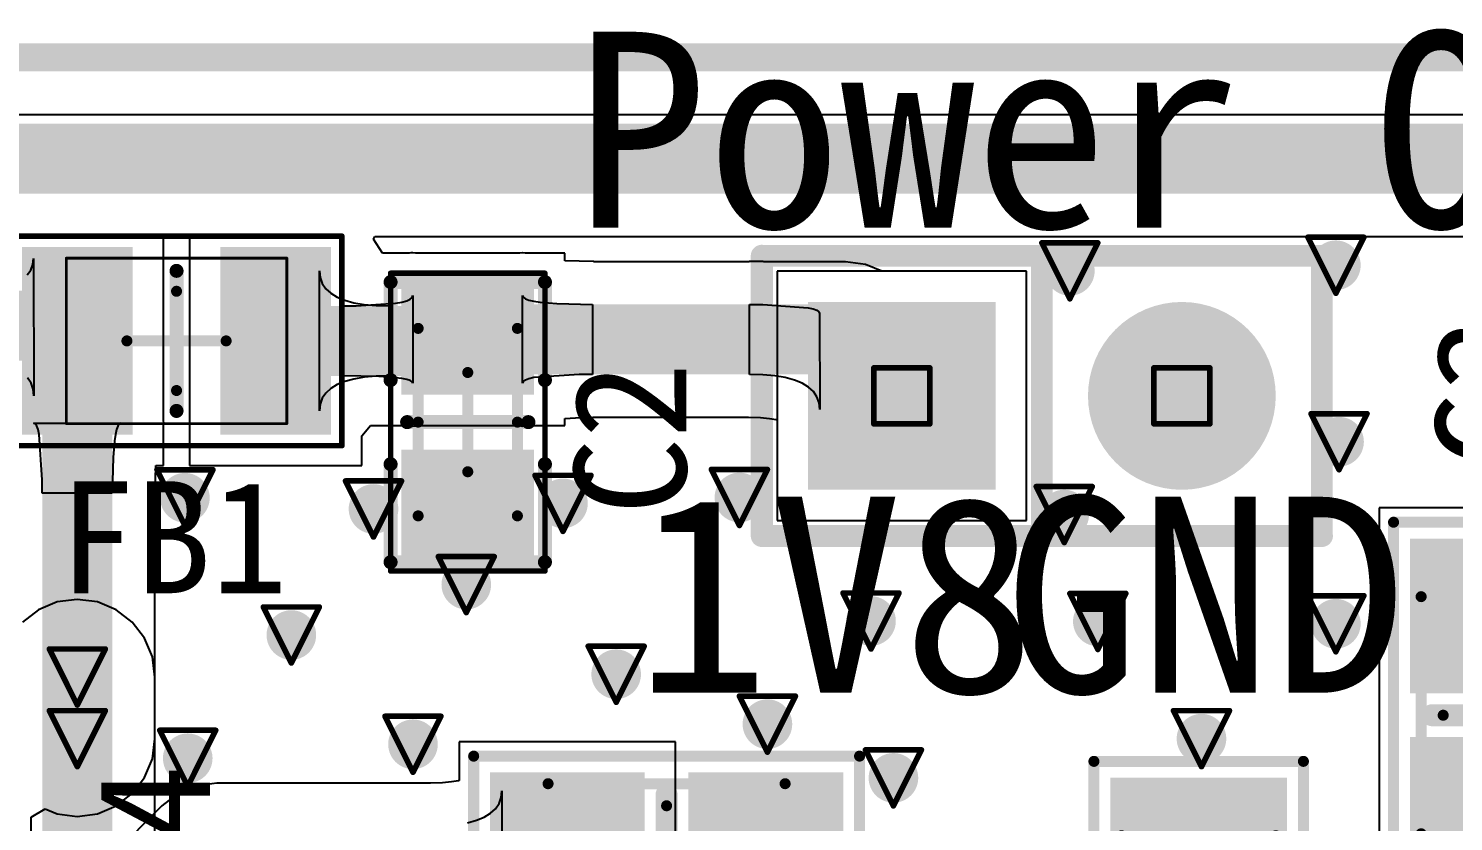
# Model space of a CAD drawing. Extents: x 75 to 173, y 40 to 188.
# Drawn here: x 120.19 to 133.12, y 170.61 to 177.8 of the extents above; entities that cross this region are included whole.
import ezdxf

# ---------------------------------------------------------------- set-up
doc = ezdxf.new("R2010")
doc.units = 0
doc.header["$MEASUREMENT"] = 0
doc.layers.get('0').update_dxf_attribs({"linetype": 'CONTINUOUS'})
for name, color, linetype in [('BottomLayer', 5, 'CONTINUOUS'), ('BOTTOMSOLDER', 6, 'CONTINUOUS'), ('DRILLDRAWING', 1, 'CONTINUOUS'), ('KEEPOUTLAYER', 6, 'CONTINUOUS'), ('MECHANICAL13', 56, 'CONTINUOUS'), ('MECHANICAL15', 56, 'CONTINUOUS'), ('MULTILAYER', 9, 'CONTINUOUS'), ('TopLayer', 1, 'CONTINUOUS'), ('TOPOVERLAY', 2, 'CONTINUOUS'), ('TOPPASTE', 8, 'CONTINUOUS'), ('TOPSOLDER', 216, 'CONTINUOUS'), ('ViaHoleLayer', 16, 'CONTINUOUS')]:
    doc.layers.add(name, color=color, linetype=linetype)

# ---------------------------------------------------------------- blocks, each defined once
blk = doc.blocks.new('C0805_31')
at = {"layer": 'MECHANICAL13', "const_width": 0.1}
for points in [[(-1.074999, 0.700004), (1.075002, 0.700004)], [(-1.074999, 0.700004), (-1.074999, -0.699996)], [(1.075002, 0.700004), (1.075002, -0.699996)], [(-1.074999, -0.699996), (1.075002, -0.699996)]]:
    blk.add_lwpolyline(points, dxfattribs=at)
at = {"layer": 'MECHANICAL13', "const_width": 0.05}
for points in [[(-1.099998, 0.700004, 1), (-1.05, 0.700004, 1)], [(-1.099998, 0.700004, 1), (-1.05, 0.700004, 1)], [(1.050003, 0.700004, 1), (1.1, 0.700004, 1)], [(1.050003, 0.700004, 1), (1.1, 0.700004, 1)], [(-1.099998, -0.699996, 1), (-1.05, -0.699996, 1)], [(-1.099998, -0.699996, 1), (-1.05, -0.699996, 1)], [(1.050003, -0.699996, 1), (1.1, -0.699996, 1)], [(1.050003, -0.699996, 1), (1.1, -0.699996, 1)]]:
    blk.add_lwpolyline(points, format="xyb", close=True, dxfattribs=at)
at = {"layer": 'MECHANICAL15', "const_width": 0.1}
for points in [[(-1.749999, 0.950003), (1.750002, 0.950003)], [(-1.749999, 0.950003), (-1.749999, -0.949996)], [(1.750002, 0.950003), (1.750002, -0.949996)], [(0.000003, 0.500004), (0.000003, -0.499996)], [(-0.499999, 0.000003), (0.500002, 0.000003)], [(-1.749999, -0.949996), (1.750002, -0.949996)]]:
    blk.add_lwpolyline(points, dxfattribs=at)
at = {"layer": 'MECHANICAL15', "const_width": 0.05}
for points in [[(-1.774998, 0.950003, 1), (-1.725, 0.950003, 1)], [(-1.774998, 0.950003, 1), (-1.725, 0.950003, 1)], [(1.725003, 0.950003, 1), (1.775, 0.950003, 1)], [(1.725003, 0.950003, 1), (1.775, 0.950003, 1)], [(-0.024996, 0.500004, 1), (0.025001, 0.500004, 1)], [(-0.524998, 0.000003, 1), (-0.475, 0.000003, 1)], [(0.475003, 0.000003, 1), (0.525, 0.000003, 1)], [(-0.024996, -0.499996, 1), (0.025001, -0.499996, 1)], [(-1.774998, -0.949996, 1), (-1.725, -0.949996, 1)], [(-1.774998, -0.949996, 1), (-1.725, -0.949996, 1)], [(1.725003, -0.949996, 1), (1.775, -0.949996, 1)], [(1.725003, -0.949996, 1), (1.775, -0.949996, 1)]]:
    blk.add_lwpolyline(points, format="xyb", close=True, dxfattribs=at)
at = {"layer": 'TOPOVERLAY', "const_width": 0.2}
blk.add_lwpolyline([(0, 0.599999), (0, -0.599999)], dxfattribs=at)
at = {"layer": 'TOPOVERLAY', "const_width": 0.1}
for points in [[(-0.05, 0.599999, 1), (0.05, 0.599999, 1)], [(-0.05, -0.599999, 1), (0.05, -0.599999, 1)]]:
    blk.add_lwpolyline(points, format="xyb", close=True, dxfattribs=at)
at = {"layer": 'TOPPASTE'}
for points in [[(-0.299999, -0.699996), (-0.299999, 0.700001), (-1.499997, -0.699996), (-1.499997, 0.700001)], [(1.5, -0.699996), (1.5, 0.700001), (0.300002, -0.699996), (0.300002, 0.700001)]]:
    blk.add_solid(points, dxfattribs=at)
at = {"layer": 'TOPSOLDER'}
for points in [[(-0.198399, -0.801596), (-0.198399, 0.801601), (-1.601597, -0.801596), (-1.601597, 0.801601)], [(1.6016, -0.801596), (1.6016, 0.801601), (0.198402, -0.801596), (0.198402, 0.801601)]]:
    blk.add_solid(points, dxfattribs=at)
blk = doc.blocks.new('C0805_33')
at = {"layer": 'MECHANICAL13', "const_width": 0.1}
for points in [[(-1.074999, 0.700004), (1.075002, 0.700004)], [(-1.074999, 0.700004), (-1.074999, -0.699996)], [(1.075002, 0.700004), (1.075002, -0.699996)], [(-1.074999, -0.699996), (1.075002, -0.699996)]]:
    blk.add_lwpolyline(points, dxfattribs=at)
at = {"layer": 'MECHANICAL13', "const_width": 0.05}
for points in [[(-1.099998, 0.700004, 1), (-1.05, 0.700004, 1)], [(-1.099998, 0.700004, 1), (-1.05, 0.700004, 1)], [(1.050003, 0.700004, 1), (1.1, 0.700004, 1)], [(1.050003, 0.700004, 1), (1.1, 0.700004, 1)], [(-1.099998, -0.699996, 1), (-1.05, -0.699996, 1)], [(-1.099998, -0.699996, 1), (-1.05, -0.699996, 1)], [(1.050003, -0.699996, 1), (1.1, -0.699996, 1)], [(1.050003, -0.699996, 1), (1.1, -0.699996, 1)]]:
    blk.add_lwpolyline(points, format="xyb", close=True, dxfattribs=at)
at = {"layer": 'MECHANICAL15', "const_width": 0.1}
for points in [[(-1.749999, 0.950003), (1.750002, 0.950003)], [(-1.749999, 0.950003), (-1.749999, -0.949996)], [(1.750002, 0.950003), (1.750002, -0.949996)], [(0.000003, 0.500004), (0.000003, -0.499996)], [(-0.499999, 0.000003), (0.500002, 0.000003)], [(-1.749999, -0.949996), (1.750002, -0.949996)]]:
    blk.add_lwpolyline(points, dxfattribs=at)
at = {"layer": 'MECHANICAL15', "const_width": 0.05}
for points in [[(-1.774998, 0.950003, 1), (-1.725, 0.950003, 1)], [(-1.774998, 0.950003, 1), (-1.725, 0.950003, 1)], [(1.725003, 0.950003, 1), (1.775, 0.950003, 1)], [(1.725003, 0.950003, 1), (1.775, 0.950003, 1)], [(-0.024996, 0.500004, 1), (0.025001, 0.500004, 1)], [(-0.524998, 0.000003, 1), (-0.475, 0.000003, 1)], [(0.475003, 0.000003, 1), (0.525, 0.000003, 1)], [(-0.024996, -0.499996, 1), (0.025001, -0.499996, 1)], [(-1.774998, -0.949996, 1), (-1.725, -0.949996, 1)], [(-1.774998, -0.949996, 1), (-1.725, -0.949996, 1)], [(1.725003, -0.949996, 1), (1.775, -0.949996, 1)], [(1.725003, -0.949996, 1), (1.775, -0.949996, 1)]]:
    blk.add_lwpolyline(points, format="xyb", close=True, dxfattribs=at)
at = {"layer": 'TOPOVERLAY', "const_width": 0.2}
blk.add_lwpolyline([(0, 0.599999), (0, -0.599999)], dxfattribs=at)
at = {"layer": 'TOPOVERLAY', "const_width": 0.1}
for points in [[(-0.05, 0.599999, 1), (0.05, 0.599999, 1)], [(-0.05, -0.599999, 1), (0.05, -0.599999, 1)]]:
    blk.add_lwpolyline(points, format="xyb", close=True, dxfattribs=at)
at = {"layer": 'TOPPASTE'}
for points in [[(-0.299999, -0.699996), (-0.299999, 0.700001), (-1.499997, -0.699996), (-1.499997, 0.700001)], [(1.5, -0.699996), (1.5, 0.700001), (0.300002, -0.699996), (0.300002, 0.700001)]]:
    blk.add_solid(points, dxfattribs=at)
at = {"layer": 'TOPSOLDER'}
for points in [[(-0.198399, -0.801596), (-0.198399, 0.801601), (-1.601597, -0.801596), (-1.601597, 0.801601)], [(1.6016, -0.801596), (1.6016, 0.801601), (0.198402, -0.801596), (0.198402, 0.801601)]]:
    blk.add_solid(points, dxfattribs=at)
blk = doc.blocks.new('PIN_HDR1X2_2_54___83')
at = {"layer": 'BOTTOMSOLDER', "const_width": 0.851598}
blk.add_lwpolyline([(0.844199, 0, 1), (1.695801, 0, 1)], format="xyb", close=True, dxfattribs=at)
at = {"layer": 'BOTTOMSOLDER'}
blk.add_solid([(-2.121598, -0.851598), (-0.418401, -0.851598), (-2.121598, 0.851598), (-0.418401, 0.851598)], dxfattribs=at)
at = {"layer": 'DRILLDRAWING', "const_width": 0.449999}
for points in [[(-1.495001, 0, 1), (-1.044999, 0, 1)], [(1.044999, 0, 1), (1.495001, 0, 1)]]:
    blk.add_lwpolyline(points, format="xyb", close=True, dxfattribs=at)
at = {"layer": 'MULTILAYER', "const_width": 0.749999}
blk.add_lwpolyline([(0.894999, 0, 1), (1.645001, 0, 1)], format="xyb", close=True, dxfattribs=at)
at = {"layer": 'MULTILAYER'}
blk.add_solid([(-2.019998, -0.749999), (-0.520002, -0.749999), (-2.019998, 0.749999), (-0.520002, 0.749999)], dxfattribs=at)
at = {"layer": 'TOPOVERLAY'}
for points, const_width in [([(-2.54, -1.27), (-2.54, 1.27)], 0.2), ([(-2.54, 1.27), (2.54, 1.27)], 0.19558), ([(0, -1.27), (0, 1.27)], 0.19558), ([(2.54, -1.27), (2.54, 1.27)], 0.19558), ([(-2.54, -1.27), (2.54, -1.27)], 0.2)]:
    blk.add_lwpolyline(points, dxfattribs=dict(at, const_width=const_width))
for points, const_width in [([(-2.59, 1.27, 1), (-2.49, 1.27, 1)], 0.1), ([(-2.588895, 1.27, 1), (-2.491105, 1.27, 1)], 0.09779), ([(-0.048895, 1.27, 1), (0.048895, 1.27, 1)], 0.09779), ([(2.491105, 1.27, 1), (2.588895, 1.27, 1)], 0.09779), ([(2.491105, 1.27, 1), (2.588895, 1.27, 1)], 0.09779), ([(-2.59, -1.27, 1), (-2.49, -1.27, 1)], 0.1), ([(-2.59, -1.27, 1), (-2.49, -1.27, 1)], 0.1), ([(-0.048895, -1.27, 1), (0.048895, -1.27, 1)], 0.09779), ([(2.49, -1.27, 1), (2.59, -1.27, 1)], 0.1), ([(2.491105, -1.27, 1), (2.588895, -1.27, 1)], 0.09779)]:
    blk.add_lwpolyline(points, format="xyb", close=True, dxfattribs=dict(at, const_width=const_width))
at = {"layer": 'TOPSOLDER', "const_width": 0.851598}
blk.add_lwpolyline([(0.844199, 0, 1), (1.695801, 0, 1)], format="xyb", close=True, dxfattribs=at)
at = {"layer": 'TOPSOLDER'}
blk.add_solid([(-2.121598, -0.851598), (-0.418401, -0.851598), (-2.121598, 0.851598), (-0.418401, 0.851598)], dxfattribs=at)
blk = doc.blocks.new('FB_85')
at = {"layer": 'MECHANICAL13', "const_width": 0.0254}
for points in [[(-0.999785, -0.749889), (-0.999785, 0.750133)], [(-0.999785, 0.750133), (1.000191, 0.750133)], [(1.000191, -0.749889), (1.000191, 0.750133)], [(-0.999785, -0.749889), (1.000191, -0.749889)]]:
    blk.add_lwpolyline(points, dxfattribs=at)
at = {"layer": 'MECHANICAL13', "const_width": 0.0127}
for points in [[(-1.006135, 0.750133, 1), (-0.993435, 0.750133, 1)], [(-1.006135, 0.750133, 1), (-0.993435, 0.750133, 1)], [(0.993841, 0.750133, 1), (1.006541, 0.750133, 1)], [(0.993841, 0.750133, 1), (1.006541, 0.750133, 1)], [(-1.006135, -0.749889, 1), (-0.993435, -0.749889, 1)], [(-1.006135, -0.749889, 1), (-0.993435, -0.749889, 1)], [(0.993841, -0.749889, 1), (1.006541, -0.749889, 1)], [(0.993841, -0.749889, 1), (1.006541, -0.749889, 1)]]:
    blk.add_lwpolyline(points, format="xyb", close=True, dxfattribs=at)
at = {"layer": 'MECHANICAL15'}
for points, const_width in [([(-1.5, -0.950001), (-1.5, 0.950001)], 0.05), ([(-1.5, 0.950001), (1.5, 0.950001)], 0.05), ([(1.5, -0.950001), (1.5, 0.950001)], 0.05), ([(0, -0.450002), (0, 0.449999)], 0.1), ([(-0.450002, 0), (0.449999, 0)], 0.1), ([(-1.5, -0.950001), (1.5, -0.950001)], 0.05)]:
    blk.add_lwpolyline(points, dxfattribs=dict(at, const_width=const_width))
for points, const_width in [([(-1.512499, 0.950001, 1), (-1.4875, 0.950001, 1)], 0.024999), ([(-1.512499, 0.950001, 1), (-1.4875, 0.950001, 1)], 0.024999), ([(1.4875, 0.950001, 1), (1.512499, 0.950001, 1)], 0.024999), ([(1.4875, 0.950001, 1), (1.512499, 0.950001, 1)], 0.024999), ([(-0.024999, 0.449999, 1), (0.024999, 0.449999, 1)], 0.05), ([(-0.475, 0, 1), (-0.425003, 0, 1)], 0.05), ([(0.425, 0, 1), (0.474998, 0, 1)], 0.05), ([(-0.024999, -0.450002, 1), (0.024999, -0.450002, 1)], 0.05), ([(-1.512499, -0.950001, 1), (-1.4875, -0.950001, 1)], 0.024999), ([(-1.512499, -0.950001, 1), (-1.4875, -0.950001, 1)], 0.024999), ([(1.4875, -0.950001, 1), (1.512499, -0.950001, 1)], 0.024999), ([(1.4875, -0.950001, 1), (1.512499, -0.950001, 1)], 0.024999)]:
    blk.add_lwpolyline(points, format="xyb", close=True, dxfattribs=dict(at, const_width=const_width))
at = {"layer": 'TOPOVERLAY', "const_width": 0.127}
blk.add_lwpolyline([(0, -0.635), (0, 0.635)], dxfattribs=at)
at = {"layer": 'TOPOVERLAY', "const_width": 0.0635}
for points in [[(-0.03175, 0.635, 1), (0.03175, 0.635, 1)], [(-0.03175, -0.635, 1), (0.03175, -0.635, 1)]]:
    blk.add_lwpolyline(points, format="xyb", close=True, dxfattribs=at)
at = {"layer": 'TOPPASTE'}
for points in [[(-0.500002, -0.749999), (-0.500002, 0.749999), (-1.3, -0.749999), (-1.3, 0.749999)], [(1.3, -0.749999), (1.3, 0.749999), (0.500002, -0.749999), (0.500002, 0.749999)]]:
    blk.add_solid(points, dxfattribs=at)
at = {"layer": 'TOPSOLDER'}
for points in [[(-0.398402, -0.851598), (-0.398402, 0.851598), (-1.4016, -0.851598), (-1.4016, 0.851598)], [(1.4016, -0.851598), (1.4016, 0.851598), (0.398402, -0.851598), (0.398402, 0.851598)]]:
    blk.add_solid(points, dxfattribs=at)
blk = doc.blocks.new('C0805_113')
at = {"layer": 'MECHANICAL13', "const_width": 0.1}
for points in [[(-1.074999, 0.700004), (1.075002, 0.700004)], [(-1.074999, -0.699996), (-1.074999, 0.700004)], [(1.075002, -0.699996), (1.075002, 0.700004)], [(-1.074999, -0.699996), (1.075002, -0.699996)]]:
    blk.add_lwpolyline(points, dxfattribs=at)
at = {"layer": 'MECHANICAL13', "const_width": 0.05}
for points in [[(-1.099998, 0.700004, 1), (-1.05, 0.700004, 1)], [(-1.099998, 0.700004, 1), (-1.05, 0.700004, 1)], [(1.050003, 0.700004, 1), (1.1, 0.700004, 1)], [(1.050003, 0.700004, 1), (1.1, 0.700004, 1)], [(-1.099998, -0.699996, 1), (-1.05, -0.699996, 1)], [(-1.099998, -0.699996, 1), (-1.05, -0.699996, 1)], [(1.050003, -0.699996, 1), (1.1, -0.699996, 1)], [(1.050003, -0.699996, 1), (1.1, -0.699996, 1)]]:
    blk.add_lwpolyline(points, format="xyb", close=True, dxfattribs=at)
at = {"layer": 'MECHANICAL15', "const_width": 0.1}
for points in [[(-1.749999, 0.950003), (1.750002, 0.950003)], [(-1.749999, -0.949996), (-1.749999, 0.950003)], [(1.750002, -0.949996), (1.750002, 0.950003)], [(0.000003, -0.499996), (0.000003, 0.500004)], [(-0.499999, 0.000003), (0.500002, 0.000003)], [(-1.749999, -0.949996), (1.750002, -0.949996)]]:
    blk.add_lwpolyline(points, dxfattribs=at)
at = {"layer": 'MECHANICAL15', "const_width": 0.05}
for points in [[(-1.774998, 0.950003, 1), (-1.725, 0.950003, 1)], [(-1.774998, 0.950003, 1), (-1.725, 0.950003, 1)], [(1.725003, 0.950003, 1), (1.775, 0.950003, 1)], [(1.725003, 0.950003, 1), (1.775, 0.950003, 1)], [(-0.024996, 0.500004, 1), (0.025001, 0.500004, 1)], [(-0.524998, 0.000003, 1), (-0.475, 0.000003, 1)], [(0.475003, 0.000003, 1), (0.525, 0.000003, 1)], [(-0.024996, -0.499996, 1), (0.025001, -0.499996, 1)], [(-1.774998, -0.949996, 1), (-1.725, -0.949996, 1)], [(-1.774998, -0.949996, 1), (-1.725, -0.949996, 1)], [(1.725003, -0.949996, 1), (1.775, -0.949996, 1)], [(1.725003, -0.949996, 1), (1.775, -0.949996, 1)]]:
    blk.add_lwpolyline(points, format="xyb", close=True, dxfattribs=at)
at = {"layer": 'TOPOVERLAY', "const_width": 0.2}
blk.add_lwpolyline([(0, -0.599999), (0, 0.599999)], dxfattribs=at)
at = {"layer": 'TOPOVERLAY', "const_width": 0.1}
for points in [[(-0.05, 0.599999, 1), (0.05, 0.599999, 1)], [(-0.05, -0.599999, 1), (0.05, -0.599999, 1)]]:
    blk.add_lwpolyline(points, format="xyb", close=True, dxfattribs=at)
at = {"layer": 'TOPPASTE'}
for points in [[(-0.299999, -0.699996), (-0.299999, 0.700001), (-1.499997, -0.699996), (-1.499997, 0.700001)], [(1.5, -0.699996), (1.5, 0.700001), (0.300002, -0.699996), (0.300002, 0.700001)]]:
    blk.add_solid(points, dxfattribs=at)
at = {"layer": 'TOPSOLDER'}
for points in [[(-0.198399, -0.801596), (-0.198399, 0.801601), (-1.601597, -0.801596), (-1.601597, 0.801601)], [(1.6016, -0.801596), (1.6016, 0.801601), (0.198402, -0.801596), (0.198402, 0.801601)]]:
    blk.add_solid(points, dxfattribs=at)
blk = doc.blocks.new('C0603_121')
at = {"layer": 'MECHANICAL13', "const_width": 0.1}
for points in [[(-0.850001, -0.450002), (-0.850001, 0.449999)], [(0.849998, 0.449999), (-0.850001, 0.449999)], [(0.849998, -0.450002), (0.849998, 0.449999)], [(0.849998, -0.450002), (-0.850001, -0.450002)]]:
    blk.add_lwpolyline(points, dxfattribs=at)
at = {"layer": 'MECHANICAL13', "const_width": 0.05}
for points in [[(-0.875, 0.449999, 1), (-0.825002, 0.449999, 1)], [(-0.875, 0.449999, 1), (-0.825002, 0.449999, 1)], [(0.825, 0.449999, 1), (0.874997, 0.449999, 1)], [(0.825, 0.449999, 1), (0.874997, 0.449999, 1)], [(-0.875, -0.450002, 1), (-0.825002, -0.450002, 1)], [(-0.875, -0.450002, 1), (-0.825002, -0.450002, 1)], [(0.825, -0.450002, 1), (0.874997, -0.450002, 1)], [(0.825, -0.450002, 1), (0.874997, -0.450002, 1)]]:
    blk.add_lwpolyline(points, format="xyb", close=True, dxfattribs=at)
at = {"layer": 'MECHANICAL15'}
for points, const_width in [([(1.35, 0.700001), (-1.35, 0.700001)], 0.05), ([(-1.35, -0.700001), (-1.35, 0.700001)], 0.05), ([(1.35, -0.700001), (1.35, 0.700001)], 0.05), ([(0, -0.450002), (0, 0.449999)], 0.1), ([(0.449999, 0), (-0.450002, 0)], 0.1), ([(1.35, -0.700001), (-1.35, -0.700001)], 0.05)]:
    blk.add_lwpolyline(points, dxfattribs=dict(at, const_width=const_width))
for points, const_width in [([(-1.362499, 0.700001, 1), (-1.3375, 0.700001, 1)], 0.024999), ([(-1.362499, 0.700001, 1), (-1.3375, 0.700001, 1)], 0.024999), ([(1.3375, 0.700001, 1), (1.362499, 0.700001, 1)], 0.024999), ([(1.3375, 0.700001, 1), (1.362499, 0.700001, 1)], 0.024999), ([(-0.024999, 0.449999, 1), (0.024999, 0.449999, 1)], 0.05), ([(-0.475, 0, 1), (-0.425003, 0, 1)], 0.05), ([(0.425, 0, 1), (0.474998, 0, 1)], 0.05), ([(-0.024999, -0.450002, 1), (0.024999, -0.450002, 1)], 0.05), ([(-1.362499, -0.700001, 1), (-1.3375, -0.700001, 1)], 0.024999), ([(-1.362499, -0.700001, 1), (-1.3375, -0.700001, 1)], 0.024999), ([(1.3375, -0.700001, 1), (1.362499, -0.700001, 1)], 0.024999), ([(1.3375, -0.700001, 1), (1.362499, -0.700001, 1)], 0.024999)]:
    blk.add_lwpolyline(points, format="xyb", close=True, dxfattribs=dict(at, const_width=const_width))
at = {"layer": 'TOPOVERLAY', "const_width": 0.127}
for points in [[(-1.27, -0.700001), (-1.27, 0.700001)], [(-0.381, 0.700001), (-1.27, 0.700001)], [(1.27, 0.700001), (0.381, 0.700001)], [(1.27, -0.700001), (1.27, 0.700001)], [(0, -0.549999), (0, 0.549999)], [(-0.381, -0.700001), (-1.27, -0.700001)], [(1.27, -0.700001), (0.381, -0.700001)]]:
    blk.add_lwpolyline(points, dxfattribs=at)
at = {"layer": 'TOPOVERLAY', "const_width": 0.0635}
for points in [[(-1.30175, 0.700001, 1), (-1.23825, 0.700001, 1)], [(-1.30175, 0.700001, 1), (-1.23825, 0.700001, 1)], [(-0.41275, 0.700001, 1), (-0.34925, 0.700001, 1)], [(0.34925, 0.700001, 1), (0.41275, 0.700001, 1)], [(1.23825, 0.700001, 1), (1.30175, 0.700001, 1)], [(1.23825, 0.700001, 1), (1.30175, 0.700001, 1)], [(-0.03175, 0.549999, 1), (0.03175, 0.549999, 1)], [(-0.03175, -0.549999, 1), (0.03175, -0.549999, 1)], [(-1.30175, -0.700001, 1), (-1.23825, -0.700001, 1)], [(-1.30175, -0.700001, 1), (-1.23825, -0.700001, 1)], [(-0.41275, -0.700001, 1), (-0.34925, -0.700001, 1)], [(0.34925, -0.700001, 1), (0.41275, -0.700001, 1)], [(1.23825, -0.700001, 1), (1.30175, -0.700001, 1)], [(1.23825, -0.700001, 1), (1.30175, -0.700001, 1)]]:
    blk.add_lwpolyline(points, format="xyb", close=True, dxfattribs=at)
at = {"layer": 'TOPPASTE'}
for points in [[(-0.350002, -0.499999), (-0.350002, 0.499999), (-1.15, -0.499999), (-1.15, 0.499999)], [(1.149998, -0.499999), (1.149998, 0.499999), (0.349999, -0.499999), (0.349999, 0.499999)]]:
    blk.add_solid(points, dxfattribs=at)
at = {"layer": 'TOPSOLDER'}
for points in [[(-0.248402, -0.601599), (-0.248402, 0.601599), (-1.2516, -0.601599), (-1.2516, 0.601599)], [(1.251598, -0.601599), (1.251598, 0.601599), (0.248399, -0.601599), (0.248399, 0.601599)]]:
    blk.add_solid(points, dxfattribs=at)

msp = doc.modelspace()

# ---------------------------------------------------------------- linework, layer by layer
at = {"layer": 'BottomLayer'}
for p, q in [((94.57074, 177.01927), (143.42228, 177.01928)), ((129.24245, 175.59902), (126.98046, 175.59902)), ((126.98046, 175.59902), (126.98046, 173.33702)), ((129.24245, 173.33702), (129.24245, 175.59902)), ((126.98046, 173.33702), (129.24245, 173.33702)), ((120.45051, 172.59914), (120.28059, 172.52876)), ((120.63286, 172.62315), (120.45051, 172.59914)), ((120.8152, 172.59914), (120.63286, 172.62315)), ((120.98512, 172.52876), (120.8152, 172.59914)), ((120.28059, 172.52876), (120.13468, 172.4168)), ((121.13103, 172.4168), (120.98512, 172.52876)), ((121.24299, 172.27088), (121.13103, 172.4168)), ((121.31338, 172.10097), (121.24299, 172.27088)), ((121.33738, 171.91862), (121.31338, 172.10097)), ((121.33738, 171.35982), (121.33738, 171.91862)), ((121.33738, 157.0567), (121.33738, 171.35982))]:
    msp.add_line(p, q, dxfattribs=at)
for points, const_width in [([(129.52296, 175.60162, 1), (129.74795, 175.60162, 1)], 0.225), ([(131.93596, 175.65242, 1), (132.16095, 175.65242, 1)], 0.225), ([(131.9648, 174.05222, 1), (132.1898, 174.05222, 1)], 0.225), ([(121.49656, 173.54422, 1), (121.72155, 173.54422, 1)], 0.225), ([(124.92556, 173.49342, 1), (125.15055, 173.49342, 1)], 0.225), ([(126.52576, 173.54695, 1), (126.75075, 173.54695, 1)], 0.225), ([(123.207, 173.44262, 1), (123.43199, 173.44262, 1)], 0.225), ([(129.47216, 173.39182, 1), (129.69715, 173.39182, 1)], 0.225), ([(124.04856, 172.75682, 1), (124.27355, 172.75682, 1)], 0.225), ([(127.71956, 172.42662, 1), (127.94455, 172.42662, 1)], 0.225), ([(129.77696, 172.42262, 1), (130.00195, 172.42262, 1)], 0.225), ([(131.93596, 172.40176, 1), (132.16095, 172.40176, 1)], 0.225), ([(122.46176, 172.29962, 1), (122.68675, 172.29962, 1)], 0.225), ([(120.47411, 171.91862, 1), (120.79161, 171.91862, 1)], 0.3175), ([(125.40816, 171.94402, 1), (125.63315, 171.94402, 1)], 0.225), ([(120.52036, 171.91862, 1), (120.74535, 171.91862, 1)], 0.225), ([(120.47411, 171.35982, 1), (120.79161, 171.35982, 1)], 0.3175), ([(120.47411, 171.35982, 1), (120.79161, 171.35982, 1)], 0.3175), ([(126.77976, 171.49142, 1), (127.00475, 171.49142, 1)], 0.225), ([(120.52036, 171.35982, 1), (120.74535, 171.35982, 1)], 0.225), ([(123.56501, 171.30902, 1), (123.79, 171.30902, 1)], 0.225), ([(130.71676, 171.35982, 1), (130.94175, 171.35982, 1)], 0.225), ([(121.52196, 171.18202, 1), (121.74695, 171.18202, 1)], 0.225), ([(127.92276, 171.00422, 1), (128.14775, 171.00422, 1)], 0.225)]:
    msp.add_lwpolyline(points, format="xyb", close=True, dxfattribs=dict(at, const_width=const_width))
at = {"layer": 'BottomLayer', "const_width": 0.635}
for points in [[(120.63286, 171.35982), (120.63286, 171.91862)], [(120.63286, 157.0567), (120.63286, 171.35982)]]:
    msp.add_lwpolyline(points, dxfattribs=at)
at = {"layer": 'DRILLDRAWING', "const_width": 0.0508}
for points in [[(131.79446, 175.90642), (132.30246, 175.90642)], [(131.79446, 175.90642), (132.04846, 175.39842)], [(132.04846, 175.39842), (132.30246, 175.90642)], [(129.38146, 175.85562), (129.88946, 175.85562)], [(129.38146, 175.85562), (129.63546, 175.34762)], [(129.63546, 175.34762), (129.88946, 175.85562)], [(127.85746, 174.72202), (128.36546, 174.72202)], [(127.85746, 174.21402), (127.85746, 174.72202)], [(128.36546, 174.21402), (128.36546, 174.72202)], [(130.39746, 174.72202), (130.90546, 174.72202)], [(130.39746, 174.21402), (130.39746, 174.72202)], [(130.90546, 174.21402), (130.90546, 174.72202)], [(127.85746, 174.21402), (128.36546, 174.21402)], [(130.39746, 174.21402), (130.90546, 174.21402)], [(131.8233, 174.30622), (132.3313, 174.30622)], [(131.8233, 174.30622), (132.0773, 173.79822)], [(132.0773, 173.79822), (132.3313, 174.30622)], [(121.35506, 173.79822), (121.86306, 173.79822)], [(121.35506, 173.79822), (121.60906, 173.29022)], [(121.60906, 173.29022), (121.86306, 173.79822)], [(123.06549, 173.69662), (123.57349, 173.69662)], [(123.06549, 173.69662), (123.31949, 173.18862)], [(123.31949, 173.18862), (123.57349, 173.69662)], [(124.78406, 173.74742), (125.29206, 173.74742)], [(124.78406, 173.74742), (125.03806, 173.23942)], [(125.03806, 173.23942), (125.29206, 173.74742)], [(126.38426, 173.80095), (126.89226, 173.80095)], [(126.38426, 173.80095), (126.63826, 173.29295)], [(126.63826, 173.29295), (126.89226, 173.80095)], [(129.33066, 173.64582), (129.83866, 173.64582)], [(129.33066, 173.64582), (129.58466, 173.13782)], [(129.58466, 173.13782), (129.83866, 173.64582)], [(123.90705, 173.01082), (124.41505, 173.01082)], [(123.90705, 173.01082), (124.16105, 172.50282)], [(124.16105, 172.50282), (124.41505, 173.01082)], [(127.57806, 172.68062), (128.08606, 172.68062)], [(127.57806, 172.68062), (127.83206, 172.17262)], [(127.83206, 172.17262), (128.08606, 172.68062)], [(129.63546, 172.67662), (130.14346, 172.67662)], [(129.63546, 172.67662), (129.88946, 172.16862)], [(129.88946, 172.16862), (130.14346, 172.67662)], [(131.79446, 172.65576), (132.30246, 172.65576)], [(131.79446, 172.65576), (132.04846, 172.14776)], [(132.04846, 172.14776), (132.30246, 172.65576)], [(122.32026, 172.55362), (122.82826, 172.55362)], [(122.32026, 172.55362), (122.57426, 172.04562)], [(122.57426, 172.04562), (122.82826, 172.55362)], [(120.37886, 172.17262), (120.88686, 172.17262)], [(120.37886, 172.17262), (120.63286, 171.66462)], [(120.63286, 171.66462), (120.88686, 172.17262)], [(125.26666, 172.19802), (125.77466, 172.19802)], [(125.26666, 172.19802), (125.52066, 171.69002)], [(125.52066, 171.69002), (125.77466, 172.19802)], [(126.63826, 171.74542), (127.14626, 171.74542)], [(126.63826, 171.74542), (126.89226, 171.23742)], [(126.89226, 171.23742), (127.14626, 171.74542)], [(120.37886, 171.61382), (120.88686, 171.61382)], [(120.37886, 171.61382), (120.63286, 171.10582)], [(120.63286, 171.10582), (120.88686, 171.61382)], [(123.4235, 171.56302), (123.9315, 171.56302)], [(123.4235, 171.56302), (123.6775, 171.05502)], [(123.6775, 171.05502), (123.9315, 171.56302)], [(130.57526, 171.61382), (131.08326, 171.61382)], [(130.57526, 171.61382), (130.82926, 171.10582)], [(130.82926, 171.10582), (131.08326, 171.61382)], [(121.38046, 171.43602), (121.88846, 171.43602)], [(121.38046, 171.43602), (121.63446, 170.92802)], [(121.63446, 170.92802), (121.88846, 171.43602)], [(127.78126, 171.25822), (128.28926, 171.25822)], [(127.78126, 171.25822), (128.03526, 170.75022)], [(128.03526, 170.75022), (128.28926, 171.25822)]]:
    msp.add_lwpolyline(points, dxfattribs=at)
at = {"layer": 'DRILLDRAWING', "const_width": 0.0254}
for points in [[(131.78176, 175.90642, 1), (131.80716, 175.90642, 1)], [(131.78176, 175.90642, 1), (131.80716, 175.90642, 1)], [(132.28976, 175.90642, 1), (132.31516, 175.90642, 1)], [(132.28976, 175.90642, 1), (132.31516, 175.90642, 1)], [(129.36876, 175.85562, 1), (129.39416, 175.85562, 1)], [(129.36876, 175.85562, 1), (129.39416, 175.85562, 1)], [(129.87676, 175.85562, 1), (129.90216, 175.85562, 1)], [(129.87676, 175.85562, 1), (129.90216, 175.85562, 1)], [(132.03576, 175.39842, 1), (132.06116, 175.39842, 1)], [(132.03576, 175.39842, 1), (132.06116, 175.39842, 1)], [(129.62276, 175.34762, 1), (129.64816, 175.34762, 1)], [(129.62276, 175.34762, 1), (129.64816, 175.34762, 1)], [(127.84476, 174.72202, 1), (127.87016, 174.72202, 1)], [(127.84476, 174.72202, 1), (127.87016, 174.72202, 1)], [(128.35276, 174.72202, 1), (128.37816, 174.72202, 1)], [(128.35276, 174.72202, 1), (128.37816, 174.72202, 1)], [(130.38476, 174.72202, 1), (130.41016, 174.72202, 1)], [(130.38476, 174.72202, 1), (130.41016, 174.72202, 1)], [(130.89276, 174.72202, 1), (130.91816, 174.72202, 1)], [(130.89276, 174.72202, 1), (130.91816, 174.72202, 1)], [(127.84476, 174.21402, 1), (127.87016, 174.21402, 1)], [(127.84476, 174.21402, 1), (127.87016, 174.21402, 1)], [(128.35276, 174.21402, 1), (128.37816, 174.21402, 1)], [(128.35276, 174.21402, 1), (128.37816, 174.21402, 1)], [(130.38476, 174.21402, 1), (130.41016, 174.21402, 1)], [(130.38476, 174.21402, 1), (130.41016, 174.21402, 1)], [(130.89276, 174.21402, 1), (130.91816, 174.21402, 1)], [(130.89276, 174.21402, 1), (130.91816, 174.21402, 1)], [(131.8106, 174.30622, 1), (131.836, 174.30622, 1)], [(131.8106, 174.30622, 1), (131.836, 174.30622, 1)], [(132.3186, 174.30622, 1), (132.344, 174.30622, 1)], [(132.3186, 174.30622, 1), (132.344, 174.30622, 1)], [(121.34236, 173.79822, 1), (121.36776, 173.79822, 1)], [(121.34236, 173.79822, 1), (121.36776, 173.79822, 1)], [(121.85036, 173.79822, 1), (121.87576, 173.79822, 1)], [(121.85036, 173.79822, 1), (121.87576, 173.79822, 1)], [(123.05279, 173.69662, 1), (123.07819, 173.69662, 1)], [(123.05279, 173.69662, 1), (123.07819, 173.69662, 1)], [(123.56079, 173.69662, 1), (123.58619, 173.69662, 1)], [(123.56079, 173.69662, 1), (123.58619, 173.69662, 1)], [(124.77136, 173.74742, 1), (124.79676, 173.74742, 1)], [(124.77136, 173.74742, 1), (124.79676, 173.74742, 1)], [(125.27936, 173.74742, 1), (125.30476, 173.74742, 1)], [(125.27936, 173.74742, 1), (125.30476, 173.74742, 1)], [(126.37156, 173.80095, 1), (126.39696, 173.80095, 1)], [(126.37156, 173.80095, 1), (126.39696, 173.80095, 1)], [(126.87956, 173.80095, 1), (126.90496, 173.80095, 1)], [(126.87956, 173.80095, 1), (126.90496, 173.80095, 1)], [(132.0646, 173.79822, 1), (132.09, 173.79822, 1)], [(132.0646, 173.79822, 1), (132.09, 173.79822, 1)], [(129.31796, 173.64582, 1), (129.34336, 173.64582, 1)], [(129.31796, 173.64582, 1), (129.34336, 173.64582, 1)], [(129.82596, 173.64582, 1), (129.85136, 173.64582, 1)], [(129.82596, 173.64582, 1), (129.85136, 173.64582, 1)], [(121.59636, 173.29022, 1), (121.62176, 173.29022, 1)], [(121.59636, 173.29022, 1), (121.62176, 173.29022, 1)], [(123.30679, 173.18862, 1), (123.33219, 173.18862, 1)], [(123.30679, 173.18862, 1), (123.33219, 173.18862, 1)], [(125.02536, 173.23942, 1), (125.05076, 173.23942, 1)], [(125.02536, 173.23942, 1), (125.05076, 173.23942, 1)], [(126.62556, 173.29295, 1), (126.65096, 173.29295, 1)], [(126.62556, 173.29295, 1), (126.65096, 173.29295, 1)], [(129.57196, 173.13782, 1), (129.59736, 173.13782, 1)], [(129.57196, 173.13782, 1), (129.59736, 173.13782, 1)], [(123.89435, 173.01082, 1), (123.91975, 173.01082, 1)], [(123.89435, 173.01082, 1), (123.91975, 173.01082, 1)], [(124.40235, 173.01082, 1), (124.42775, 173.01082, 1)], [(124.40235, 173.01082, 1), (124.42775, 173.01082, 1)], [(127.56536, 172.68062, 1), (127.59076, 172.68062, 1)], [(127.56536, 172.68062, 1), (127.59076, 172.68062, 1)], [(128.07336, 172.68062, 1), (128.09876, 172.68062, 1)], [(128.07336, 172.68062, 1), (128.09876, 172.68062, 1)], [(129.62276, 172.67662, 1), (129.64816, 172.67662, 1)], [(129.62276, 172.67662, 1), (129.64816, 172.67662, 1)], [(130.13076, 172.67662, 1), (130.15616, 172.67662, 1)], [(130.13076, 172.67662, 1), (130.15616, 172.67662, 1)], [(131.78176, 172.65576, 1), (131.80716, 172.65576, 1)], [(131.78176, 172.65576, 1), (131.80716, 172.65576, 1)], [(132.28976, 172.65576, 1), (132.31516, 172.65576, 1)], [(132.28976, 172.65576, 1), (132.31516, 172.65576, 1)], [(122.30756, 172.55362, 1), (122.33296, 172.55362, 1)], [(122.30756, 172.55362, 1), (122.33296, 172.55362, 1)], [(122.81556, 172.55362, 1), (122.84096, 172.55362, 1)], [(122.81556, 172.55362, 1), (122.84096, 172.55362, 1)], [(124.14835, 172.50282, 1), (124.17375, 172.50282, 1)], [(124.14835, 172.50282, 1), (124.17375, 172.50282, 1)], [(120.36616, 172.17262, 1), (120.39156, 172.17262, 1)], [(120.36616, 172.17262, 1), (120.39156, 172.17262, 1)], [(120.87416, 172.17262, 1), (120.89956, 172.17262, 1)], [(120.87416, 172.17262, 1), (120.89956, 172.17262, 1)], [(125.25396, 172.19802, 1), (125.27936, 172.19802, 1)], [(125.25396, 172.19802, 1), (125.27936, 172.19802, 1)], [(125.76196, 172.19802, 1), (125.78736, 172.19802, 1)], [(125.76196, 172.19802, 1), (125.78736, 172.19802, 1)], [(127.81936, 172.17262, 1), (127.84476, 172.17262, 1)], [(127.81936, 172.17262, 1), (127.84476, 172.17262, 1)], [(129.87676, 172.16862, 1), (129.90216, 172.16862, 1)], [(129.87676, 172.16862, 1), (129.90216, 172.16862, 1)], [(132.03576, 172.14776, 1), (132.06116, 172.14776, 1)], [(132.03576, 172.14776, 1), (132.06116, 172.14776, 1)], [(122.56156, 172.04562, 1), (122.58696, 172.04562, 1)], [(122.56156, 172.04562, 1), (122.58696, 172.04562, 1)], [(120.62016, 171.66462, 1), (120.64556, 171.66462, 1)], [(120.62016, 171.66462, 1), (120.64556, 171.66462, 1)], [(125.50796, 171.69002, 1), (125.53336, 171.69002, 1)], [(125.50796, 171.69002, 1), (125.53336, 171.69002, 1)], [(126.62556, 171.74542, 1), (126.65096, 171.74542, 1)], [(126.62556, 171.74542, 1), (126.65096, 171.74542, 1)], [(127.13356, 171.74542, 1), (127.15896, 171.74542, 1)], [(127.13356, 171.74542, 1), (127.15896, 171.74542, 1)], [(120.36616, 171.61382, 1), (120.39156, 171.61382, 1)], [(120.36616, 171.61382, 1), (120.39156, 171.61382, 1)], [(120.87416, 171.61382, 1), (120.89956, 171.61382, 1)], [(120.87416, 171.61382, 1), (120.89956, 171.61382, 1)], [(123.4108, 171.56302, 1), (123.4362, 171.56302, 1)], [(123.4108, 171.56302, 1), (123.4362, 171.56302, 1)], [(123.9188, 171.56302, 1), (123.9442, 171.56302, 1)], [(123.9188, 171.56302, 1), (123.9442, 171.56302, 1)], [(130.56256, 171.61382, 1), (130.58796, 171.61382, 1)], [(130.56256, 171.61382, 1), (130.58796, 171.61382, 1)], [(131.07056, 171.61382, 1), (131.09596, 171.61382, 1)], [(131.07056, 171.61382, 1), (131.09596, 171.61382, 1)], [(121.36776, 171.43602, 1), (121.39316, 171.43602, 1)], [(121.36776, 171.43602, 1), (121.39316, 171.43602, 1)], [(121.87576, 171.43602, 1), (121.90116, 171.43602, 1)], [(121.87576, 171.43602, 1), (121.90116, 171.43602, 1)], [(126.87956, 171.23742, 1), (126.90496, 171.23742, 1)], [(126.87956, 171.23742, 1), (126.90496, 171.23742, 1)], [(127.76856, 171.25822, 1), (127.79396, 171.25822, 1)], [(127.76856, 171.25822, 1), (127.79396, 171.25822, 1)], [(128.27656, 171.25822, 1), (128.30196, 171.25822, 1)], [(128.27656, 171.25822, 1), (128.30196, 171.25822, 1)], [(120.62016, 171.10582, 1), (120.64556, 171.10582, 1)], [(120.62016, 171.10582, 1), (120.64556, 171.10582, 1)], [(130.81656, 171.10582, 1), (130.84196, 171.10582, 1)], [(130.81656, 171.10582, 1), (130.84196, 171.10582, 1)], [(123.6648, 171.05502, 1), (123.6902, 171.05502, 1)], [(123.6648, 171.05502, 1), (123.6902, 171.05502, 1)], [(121.62176, 170.92802, 1), (121.64716, 170.92802, 1)], [(121.62176, 170.92802, 1), (121.64716, 170.92802, 1)], [(128.02256, 170.75022, 1), (128.04796, 170.75022, 1)], [(128.02256, 170.75022, 1), (128.04796, 170.75022, 1)]]:
    msp.add_lwpolyline(points, format="xyb", close=True, dxfattribs=at)
at = {"layer": 'KEEPOUTLAYER', "const_width": 0.254}
msp.add_lwpolyline([(84.70286, 177.53722), (150.20287, 177.53723)], dxfattribs=at)
at = {"layer": 'MULTILAYER', "const_width": 0.225}
for points in [[(129.52296, 175.60162, 1), (129.74795, 175.60162, 1)], [(131.93596, 175.65242, 1), (132.16095, 175.65242, 1)], [(131.9648, 174.05222, 1), (132.1898, 174.05222, 1)], [(121.49656, 173.54422, 1), (121.72155, 173.54422, 1)], [(124.92556, 173.49342, 1), (125.15055, 173.49342, 1)], [(126.52576, 173.54695, 1), (126.75075, 173.54695, 1)], [(123.207, 173.44262, 1), (123.43199, 173.44262, 1)], [(129.47216, 173.39182, 1), (129.69715, 173.39182, 1)], [(124.04856, 172.75682, 1), (124.27355, 172.75682, 1)], [(127.71956, 172.42662, 1), (127.94455, 172.42662, 1)], [(129.77696, 172.42262, 1), (130.00195, 172.42262, 1)], [(131.93596, 172.40176, 1), (132.16095, 172.40176, 1)], [(122.46176, 172.29962, 1), (122.68675, 172.29962, 1)], [(125.40816, 171.94402, 1), (125.63315, 171.94402, 1)], [(120.52036, 171.91862, 1), (120.74535, 171.91862, 1)], [(126.77976, 171.49142, 1), (127.00475, 171.49142, 1)], [(120.52036, 171.35982, 1), (120.74535, 171.35982, 1)], [(123.56501, 171.30902, 1), (123.79, 171.30902, 1)], [(130.71676, 171.35982, 1), (130.94175, 171.35982, 1)], [(121.52196, 171.18202, 1), (121.74695, 171.18202, 1)], [(127.92276, 171.00422, 1), (128.14775, 171.00422, 1)]]:
    msp.add_lwpolyline(points, format="xyb", close=True, dxfattribs=at)
at = {"layer": 'TopLayer'}
for p, q in [((121.41385, 174.24335), (121.41385, 175.91309)), ((121.41385, 175.91309), (121.65186, 175.91309)), ((121.65186, 175.91309), (121.65186, 173.83562)), ((123.31949, 175.88802), (123.33112, 175.91309)), ((123.33112, 175.91309), (140.03703, 175.91309)), ((123.4006, 175.76102), (123.31949, 175.88802)), ((120.2105, 175.60865), (120.22955, 175.65819)), ((120.22955, 175.65819), (120.2359, 175.71357)), ((120.2359, 175.71357), (120.23895, 174.46962)), ((123.64314, 175.76102), (123.4006, 175.76102)), ((123.65917, 175.765), (123.64314, 175.76102)), ((123.66837, 175.76362), (123.65917, 175.765)), ((123.6775, 175.76544), (123.66837, 175.76362)), ((123.69971, 175.76102), (123.6775, 175.76544)), ((124.64772, 175.76102), (123.69971, 175.76102)), ((124.66927, 175.76543), (124.64772, 175.76102)), ((124.67033, 175.76522), (124.66927, 175.76543)), ((124.67141, 175.76544), (124.67033, 175.76522)), ((124.69361, 175.76102), (124.67141, 175.76544)), ((125.05545, 175.76102), (124.69361, 175.76102)), ((125.05545, 175.69162), (125.05545, 175.76102)), ((125.31498, 175.68589), (125.05545, 175.69162)), ((125.32103, 175.68455), (125.31498, 175.68589)), ((126.72228, 175.68455), (125.32103, 175.68455)), ((126.72951, 175.68599), (126.72228, 175.68455)), ((126.73084, 175.68572), (126.72951, 175.68599)), ((126.73216, 175.68598), (126.73084, 175.68572)), ((126.85281, 175.68515), (126.73216, 175.68598)), ((126.85573, 175.68455), (126.85281, 175.68515)), ((127.59946, 175.68455), (126.85573, 175.68455)), ((127.7818, 175.66054), (127.59946, 175.68455)), ((127.93033, 175.59902), (127.7818, 175.66054)), ((120.17875, 175.56493), (120.2105, 175.60865)), ((122.82981, 174.33162), (122.82981, 175.60162)), ((122.82981, 175.60162), (122.83616, 175.5413)), ((122.83616, 175.5413), (122.85521, 175.48732)), ((129.24245, 175.59902), (127.93033, 175.59902)), ((129.24245, 173.33702), (129.24245, 175.59902)), ((122.85521, 175.48732), (122.88696, 175.4397)), ((122.88696, 175.4397), (122.93141, 175.39842)), ((122.93141, 175.39842), (122.98856, 175.3635)), ((122.98856, 175.3635), (123.05841, 175.33492)), ((123.0425, 175.28412), (123.16315, 175.28505)), ((123.0425, 174.64912), (123.0425, 175.28412)), ((123.05841, 175.33492), (123.14096, 175.3127)), ((123.14096, 175.3127), (123.23621, 175.29682)), ((123.16315, 175.28505), (123.51875, 175.30733)), ((123.23621, 175.29682), (123.34416, 175.2873)), ((123.34416, 175.2873), (123.46481, 175.28412)), ((123.46481, 175.28412), (123.46481, 174.64912)), ((123.51875, 175.30733), (123.5759, 175.31755)), ((123.5759, 175.31755), (123.62035, 175.32962)), ((123.62035, 175.32962), (123.6521, 175.34355)), ((123.6521, 175.34355), (123.67115, 175.35933)), ((123.67115, 175.35933), (123.6775, 175.37697)), ((123.6775, 175.37697), (123.6775, 174.58307)), ((124.67141, 174.58307), (124.67141, 175.37697)), ((124.67141, 175.37697), (124.67776, 175.36188)), ((124.67776, 175.36188), (124.69681, 175.34837)), ((124.69681, 175.34837), (124.72856, 175.33645)), ((124.72856, 175.33645), (124.77301, 175.32613)), ((124.77301, 175.32613), (124.83016, 175.31738)), ((124.83016, 175.31738), (124.98256, 175.30467)), ((124.98256, 175.30467), (125.30641, 175.29752)), ((125.30641, 175.29752), (125.30641, 174.66252)), ((126.72951, 174.66252), (126.72951, 175.29752)), ((126.72951, 175.29752), (126.85016, 175.2967)), ((126.85016, 175.2967), (127.26291, 175.2678)), ((127.26291, 175.2678), (127.30736, 175.25707)), ((127.30736, 175.25707), (127.33911, 175.24469)), ((127.33911, 175.24469), (127.35816, 175.23066)), ((127.35816, 175.23066), (127.36451, 175.21497)), ((127.36451, 175.21497), (127.36755, 174.34502)), ((120.21318, 174.58392), (120.1812, 174.63154)), ((123.36635, 174.64318), (123.0425, 174.64912)), ((123.14096, 174.62055), (123.05841, 174.59832)), ((123.23621, 174.63642), (123.14096, 174.62055)), ((123.34416, 174.64595), (123.23621, 174.63642)), ((123.46481, 174.64912), (123.34416, 174.64595)), ((123.51875, 174.63261), (123.36635, 174.64318)), ((123.5759, 174.62534), (123.51875, 174.63261)), ((123.62035, 174.61676), (123.5759, 174.62534)), ((124.72856, 174.62359), (124.69681, 174.61167)), ((124.77301, 174.63392), (124.72856, 174.62359)), ((125.18576, 174.66173), (124.77301, 174.63392)), ((125.30641, 174.66252), (125.18576, 174.66173)), ((126.85053, 174.65935), (126.72951, 174.66252)), ((126.95885, 174.64982), (126.85053, 174.65935)), ((127.05444, 174.63395), (126.95885, 174.64982)), ((127.13732, 174.61172), (127.05444, 174.63395)), ((120.23243, 174.52994), (120.21318, 174.58392)), ((120.23895, 174.46962), (120.23243, 174.52994)), ((122.88696, 174.49355), (122.85521, 174.44592)), ((122.93141, 174.53482), (122.88696, 174.49355)), ((122.98856, 174.56975), (122.93141, 174.53482)), ((123.05841, 174.59832), (122.98856, 174.56975)), ((123.6521, 174.60685), (123.62035, 174.61676)), ((123.67115, 174.59562), (123.6521, 174.60685)), ((123.6775, 174.58307), (123.67115, 174.59562)), ((124.67776, 174.59817), (124.67141, 174.58307)), ((124.69681, 174.61167), (124.67776, 174.59817)), ((127.20749, 174.58315), (127.13732, 174.61172)), ((127.26493, 174.54822), (127.20749, 174.58315)), ((127.30966, 174.50695), (127.26493, 174.54822)), ((127.34168, 174.45932), (127.30966, 174.50695)), ((122.83616, 174.39195), (122.82981, 174.33162)), ((122.85521, 174.44592), (122.83616, 174.39195)), ((127.36097, 174.40535), (127.34168, 174.45932)), ((127.36755, 174.34502), (127.36097, 174.40535)), ((121.41826, 174.2218), (121.41385, 174.24335)), ((125.05545, 174.2636), (125.20009, 174.27335)), ((125.05545, 174.19902), (125.05545, 174.2636)), ((125.20009, 174.27335), (125.30897, 174.27406)), ((125.30897, 174.27406), (125.31592, 174.27549)), ((125.31592, 174.27549), (126.71356, 174.27549)), ((126.71356, 174.27549), (126.71932, 174.27419)), ((126.71932, 174.27419), (126.82839, 174.27133)), ((126.82839, 174.27133), (126.90994, 174.26416)), ((126.90994, 174.26416), (126.97213, 174.25383)), ((126.97213, 174.25383), (126.98046, 174.2516)), ((126.98046, 174.2516), (126.98046, 173.33702)), ((120.251, 174.21332), (120.2359, 174.21967)), ((120.2359, 174.21967), (121.02981, 174.21967)), ((120.26451, 174.19427), (120.251, 174.21332)), ((120.27642, 174.16252), (120.26451, 174.19427)), ((120.28675, 174.11807), (120.27642, 174.16252)), ((120.31456, 173.70532), (120.28675, 174.11807)), ((120.97896, 174.11807), (120.97022, 174.06092)), ((120.98929, 174.16252), (120.97896, 174.11807)), ((121.0012, 174.19427), (120.98929, 174.16252)), ((121.01471, 174.21332), (121.0012, 174.19427)), ((121.02981, 174.21967), (121.01471, 174.21332)), ((121.41385, 174.19747), (121.41827, 174.21967)), ((121.41385, 173.83562), (121.41385, 174.19747)), ((121.41806, 174.22074), (121.41826, 174.2218)), ((121.41827, 174.21967), (121.41806, 174.22074)), ((123.21386, 174.10499), (123.29346, 174.19902)), ((123.21386, 173.83562), (123.21386, 174.10499)), ((123.29346, 174.19902), (123.6553, 174.19902)), ((123.6553, 174.19902), (123.6775, 174.19461)), ((123.6775, 174.19461), (123.69211, 174.19751)), ((123.69211, 174.19751), (123.70689, 174.19572)), ((123.70689, 174.19572), (123.71873, 174.19902)), ((123.71873, 174.19902), (124.64772, 174.19902)), ((124.64772, 174.19902), (124.66927, 174.19461)), ((124.66927, 174.19461), (124.67033, 174.19482)), ((124.67033, 174.19482), (124.67141, 174.19461)), ((124.67141, 174.19461), (124.69361, 174.19902)), ((124.69361, 174.19902), (125.05545, 174.19902)), ((120.97022, 174.06092), (120.95751, 173.90852)), ((120.95751, 173.90852), (120.95036, 173.58467)), ((121.33873, 173.5761), (121.34446, 173.83562)), ((121.34446, 173.83562), (121.41385, 173.83562)), ((121.65186, 173.83562), (123.21386, 173.83562)), ((120.31536, 173.58467), (120.31456, 173.70532)), ((120.95036, 173.58467), (120.31536, 173.58467)), ((121.33738, 173.57004), (121.33873, 173.5761)), ((121.33738, 171.91862), (121.33738, 173.57004)), ((126.98046, 173.33702), (129.24245, 173.33702)), ((133.64147, 173.45342), (132.44065, 173.45342)), ((132.44065, 173.45342), (132.44065, 171.49142)), ((121.33738, 171.35982), (121.33738, 171.91862)), ((132.44065, 171.49142), (132.44065, 169.69142)), ((121.31338, 171.17748), (121.33738, 171.35982)), ((126.05886, 171.33262), (124.09686, 171.33262)), ((124.09686, 171.33262), (124.09686, 170.97992)), ((126.05886, 169.606), (126.05886, 171.33262)), ((121.24299, 171.00756), (121.31338, 171.17748)), ((121.13103, 170.86165), (121.24299, 171.00756)), ((121.71551, 170.93215), (121.54559, 170.86176)), ((121.89786, 170.95615), (121.71551, 170.93215)), ((123.82997, 170.95615), (121.89786, 170.95615)), ((123.83574, 170.95746), (123.82997, 170.95615)), ((123.94504, 170.96032), (123.83574, 170.95746)), ((124.02675, 170.9675), (123.94504, 170.96032)), ((124.08907, 170.97783), (124.02675, 170.9675)), ((124.09686, 170.97992), (124.08907, 170.97783)), ((124.47757, 170.8263), (124.48395, 170.88662)), ((124.48395, 170.88662), (124.48395, 169.61662)), ((121.39968, 170.7498), (120.75688, 170.107)), ((120.8152, 170.6793), (120.98512, 170.74968)), ((120.98512, 170.74968), (121.13103, 170.86165)), ((121.54559, 170.86176), (121.39968, 170.7498)), ((124.42653, 170.7247), (124.45843, 170.77232)), ((124.45843, 170.77232), (124.47757, 170.8263)), ((120.21498, 170.64936), (120.34198, 170.72425)), ((120.21498, 169.14202), (120.21498, 170.64936)), ((120.34198, 170.72425), (120.45051, 170.6793)), ((120.45051, 170.6793), (120.63286, 170.65529)), ((120.63286, 170.65529), (120.8152, 170.6793)), ((124.17131, 170.5977), (124.25426, 170.61992)), ((124.25426, 170.61992), (124.32444, 170.6485)), ((124.32444, 170.6485), (124.38187, 170.68342)), ((124.38187, 170.68342), (124.42653, 170.7247))]:
    msp.add_line(p, q, dxfattribs=at)
at = {"layer": 'TopLayer', "const_width": 0.635}
for points in [[(112.10946, 176.61762), (140.32886, 176.61762)], [(118.61186, 175.10462), (120.55035, 175.10462)], [(120.55035, 175.10462), (120.63286, 175.02212)], [(120.63286, 171.91862), (120.63286, 174.96662)], [(122.43286, 174.96662), (124.16105, 174.96662)], [(124.17446, 174.98002), (127.59946, 174.98002)], [(127.59946, 174.98002), (127.67895, 174.90052)], [(127.67895, 174.90052), (128.11146, 174.46802)], [(120.63286, 171.35982), (120.63286, 171.91862)]]:
    msp.add_lwpolyline(points, dxfattribs=at)
at = {"layer": 'TopLayer'}
for points, const_width in [([(129.52296, 175.60162, 1), (129.74795, 175.60162, 1)], 0.225), ([(131.93596, 175.65242, 1), (132.16095, 175.65242, 1)], 0.225), ([(120.3916, 175.10462, 1), (120.7091, 175.10462, 1)], 0.3175), ([(120.3916, 175.10462, 1), (120.7091, 175.10462, 1)], 0.3175), ([(120.47411, 175.02212, 1), (120.79161, 175.02212, 1)], 0.3175), ([(120.47411, 174.96662, 1), (120.79161, 174.96662, 1)], 0.3175), ([(122.27411, 174.96662, 1), (122.59161, 174.96662, 1)], 0.3175), ([(124.0023, 174.96662, 1), (124.3198, 174.96662, 1)], 0.3175), ([(124.01571, 174.98002, 1), (124.33321, 174.98002, 1)], 0.3175), ([(127.44071, 174.98002, 1), (127.75821, 174.98002, 1)], 0.3175), ([(127.44071, 174.98002, 1), (127.75821, 174.98002, 1)], 0.3175), ([(127.5202, 174.90052, 1), (127.8377, 174.90052, 1)], 0.3175), ([(127.5202, 174.90052, 1), (127.8377, 174.90052, 1)], 0.3175), ([(127.95271, 174.46802, 1), (128.27021, 174.46802, 1)], 0.3175), ([(131.9648, 174.05222, 1), (132.1898, 174.05222, 1)], 0.225), ([(121.49656, 173.54422, 1), (121.72155, 173.54422, 1)], 0.225), ([(124.92556, 173.49342, 1), (125.15055, 173.49342, 1)], 0.225), ([(126.52576, 173.54695, 1), (126.75075, 173.54695, 1)], 0.225), ([(123.207, 173.44262, 1), (123.43199, 173.44262, 1)], 0.225), ([(129.47216, 173.39182, 1), (129.69715, 173.39182, 1)], 0.225), ([(124.04856, 172.75682, 1), (124.27355, 172.75682, 1)], 0.225), ([(127.71956, 172.42662, 1), (127.94455, 172.42662, 1)], 0.225), ([(129.77696, 172.42262, 1), (130.00195, 172.42262, 1)], 0.225), ([(131.93596, 172.40176, 1), (132.16095, 172.40176, 1)], 0.225), ([(122.46176, 172.29962, 1), (122.68675, 172.29962, 1)], 0.225), ([(120.47411, 171.91862, 1), (120.79161, 171.91862, 1)], 0.3175), ([(120.47411, 171.91862, 1), (120.79161, 171.91862, 1)], 0.3175), ([(125.40816, 171.94402, 1), (125.63315, 171.94402, 1)], 0.225), ([(120.52036, 171.91862, 1), (120.74535, 171.91862, 1)], 0.225), ([(120.47411, 171.35982, 1), (120.79161, 171.35982, 1)], 0.3175), ([(126.77976, 171.49142, 1), (127.00475, 171.49142, 1)], 0.225), ([(120.52036, 171.35982, 1), (120.74535, 171.35982, 1)], 0.225), ([(123.56501, 171.30902, 1), (123.79, 171.30902, 1)], 0.225), ([(130.71676, 171.35982, 1), (130.94175, 171.35982, 1)], 0.225), ([(121.52196, 171.18202, 1), (121.74695, 171.18202, 1)], 0.225), ([(127.92276, 171.00422, 1), (128.14775, 171.00422, 1)], 0.225)]:
    msp.add_lwpolyline(points, format="xyb", close=True, dxfattribs=dict(at, const_width=const_width))
at = {"layer": 'ViaHoleLayer', "const_width": 0.1}
for points in [[(129.58546, 175.60162, 1), (129.68546, 175.60162, 1)], [(131.99846, 175.65242, 1), (132.09846, 175.65242, 1)], [(132.0273, 174.05222, 1), (132.1273, 174.05222, 1)], [(121.55906, 173.54422, 1), (121.65906, 173.54422, 1)], [(124.98806, 173.49342, 1), (125.08806, 173.49342, 1)], [(126.58826, 173.54695, 1), (126.68826, 173.54695, 1)], [(123.26949, 173.44262, 1), (123.36949, 173.44262, 1)], [(129.53466, 173.39182, 1), (129.63466, 173.39182, 1)], [(124.11105, 172.75682, 1), (124.21105, 172.75682, 1)], [(127.78206, 172.42662, 1), (127.88206, 172.42662, 1)], [(129.83946, 172.42262, 1), (129.93946, 172.42262, 1)], [(131.99846, 172.40176, 1), (132.09846, 172.40176, 1)], [(122.52426, 172.29962, 1), (122.62426, 172.29962, 1)], [(125.47066, 171.94402, 1), (125.57066, 171.94402, 1)], [(120.58286, 171.91862, 1), (120.68285, 171.91862, 1)], [(126.84226, 171.49142, 1), (126.94226, 171.49142, 1)], [(120.58286, 171.35982, 1), (120.68285, 171.35982, 1)], [(123.6275, 171.30902, 1), (123.7275, 171.30902, 1)], [(130.77926, 171.35982, 1), (130.87926, 171.35982, 1)], [(121.58446, 171.18202, 1), (121.68446, 171.18202, 1)], [(127.98526, 171.00422, 1), (128.08526, 171.00422, 1)]]:
    msp.add_lwpolyline(points, format="xyb", close=True, dxfattribs=at)

# ---------------------------------------------------------------- block references
for name, p in [('FB_85', (121.53286, 174.96662)), ('PIN_HDR1X2_2_54___83', (129.38146, 174.46802)), ('C0805_113', (125.97786, 170.25162))]:
    msp.add_blockref(name, p)
for name, p, rotation in [('C0603_121', (124.17446, 174.23002), 270), ('C0805_31', (133.52166, 171.57242), 90), ('C0805_33', (130.80386, 169.40402), 90)]:
    msp.add_blockref(name, p, dxfattribs=dict(rotation=rotation))

# ---------------------------------------------------------------- texts
at = {"layer": 'TOPOVERLAY'}
for s, height, p in [('Power Out', 1.778, (125.13966, 175.99202)), ('FB1', 1.016, (120.46606, 172.67842)), ('1V8', 1.778, (125.69846, 171.77562)), ('GND', 1.778, (129.05126, 171.77562))]:
    msp.add_text(s, height=height, dxfattribs=at).set_placement(p)
for s, p in [('C3', (133.97005, 173.80762)), ('C2', (126.15566, 173.39116)), ('C34', (121.83766, 169.04842))]:
    msp.add_text(s, height=1.016, rotation=90, dxfattribs=at).set_placement(p)

doc.saveas('drawing.dxf')
